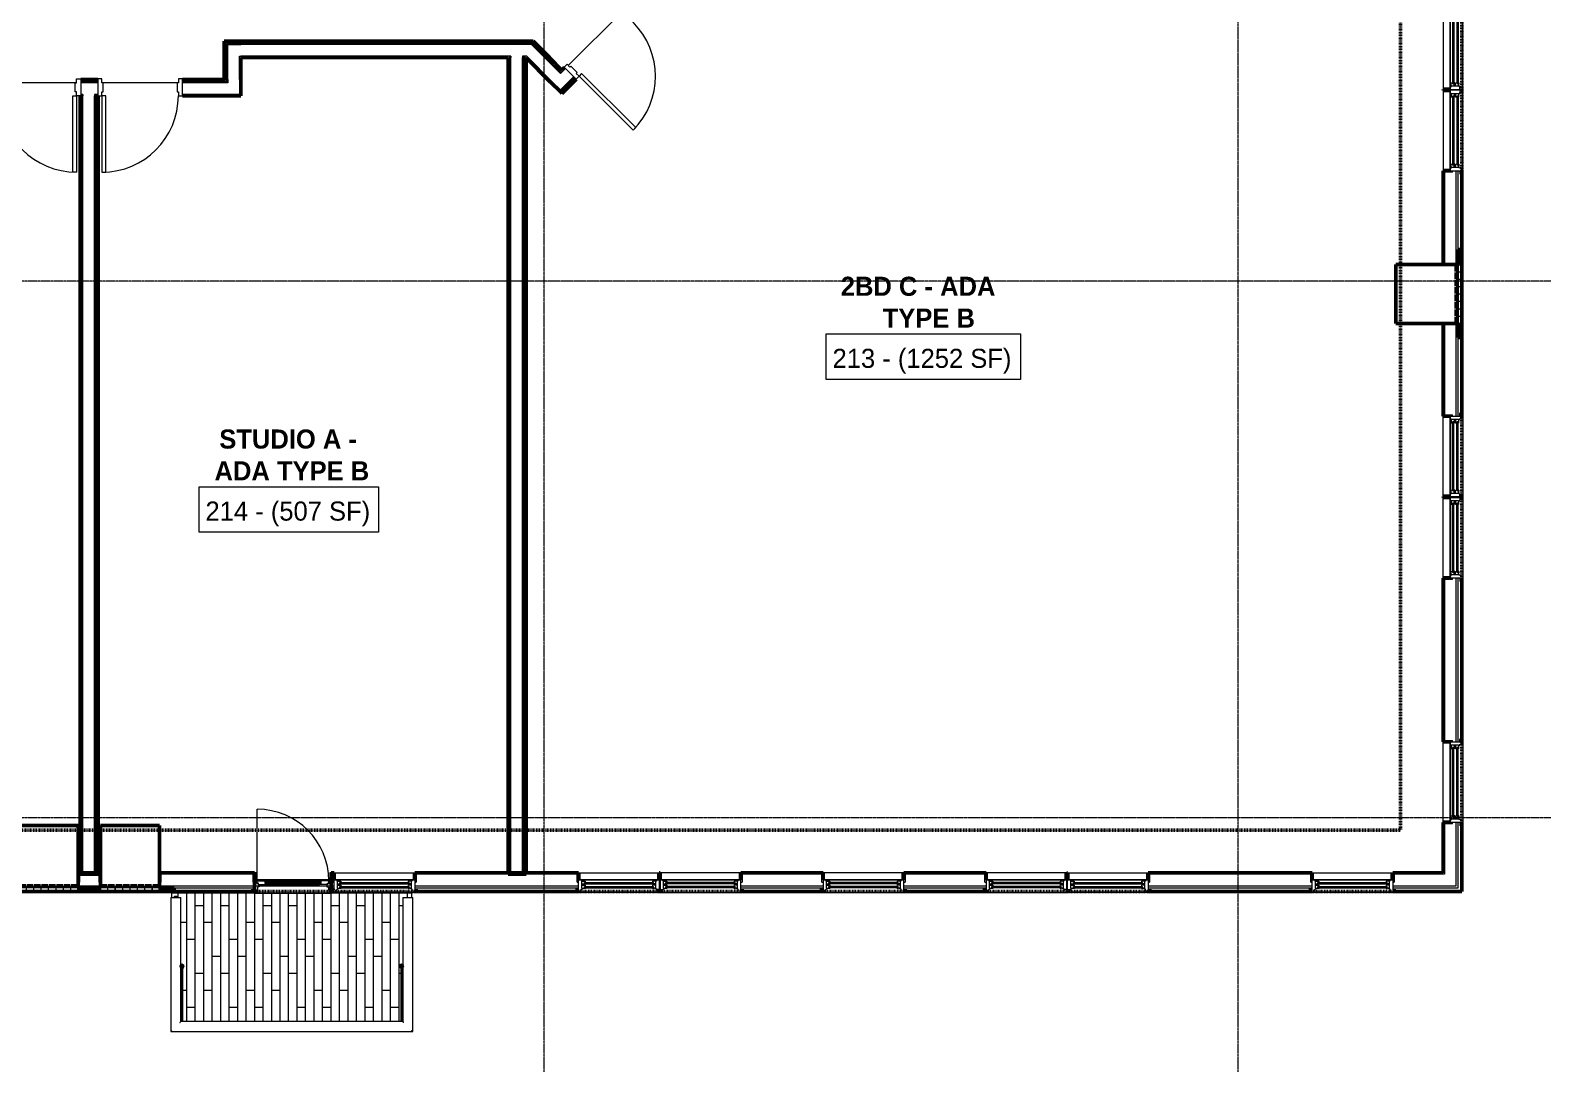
# Model space of a CAD drawing. Header units: inches. Extents: x -4235 to -464, y 9767 to 12463.
# Drawn here: x -2743 to -2030, y 11166 to 11654 of the extents above; entities that cross this region are included whole.
import ezdxf

# ---------------------------------------------------------------- set-up
doc = ezdxf.new("R2010")
doc.units = ezdxf.units.IN
doc.header["$MEASUREMENT"] = 0
doc.linetypes.add('Dash 1_16_', pattern=[0.125, 0.0625, -0.0625])
doc.linetypes.add('Grid Line 1_2_', pattern=[0.875, 0.5, -0.125, 0.125, -0.125])
for name, color, linetype, lineweight in [('0-1', 7, 'Continuous', 5), ('0-2', 50, 'Continuous', 9), ('A-AREA-IDEN', 2, 'Continuous', 9), ('A-DOOR-1', 10, 'Continuous', 20), ('A-DOOR-2', 50, 'Continuous', 9), ('A-DOOR-3', 31, 'Continuous', 9), ('A-DOOR-4', 31, 'Continuous', 20), ('A-DOOR-FRAM', 31, 'Continuous', 9), ('A-DOOR-FRAM-1', 10, 'Continuous', 20), ('A-DOOR-FRAM-2', 31, 'Continuous', 20), ('A-DOOR-GLAZ', 31, 'Continuous', 9), ('A-FLOR-3', 192, 'Continuous', 9), ('A-FLOR-HRAL', 11, 'Continuous', 9), ('A-FLOR-PATT-1', 9, 'Continuous', 9), ('A-GENM', 5, 'Continuous', 9), ('A-GENM-3', 5, 'Continuous', 50), ('A-GLAZ-1', 151, 'Continuous', 9), ('A-GLAZ-2', 151, 'Continuous', 20), ('A-GLAZ-3', 151, 'Continuous', 50), ('A-WALL', 113, 'Continuous', 13), ('A-WALL-2', 250, 'Continuous', 13), ('A-WALL-4', 113, 'Continuous', 50), ('A-WALL-5', 113, 'Continuous', 9), ('C-PROP-LINE-1', 91, 'Dash 1_16_', 50), ('I-WALL-1', 7, 'Continuous', 50), ('S-GRID-1', 1, 'Grid Line 1_2_', 9)]:
    doc.layers.add(name, color=color, linetype=linetype, lineweight=lineweight)
doc.styles.add('Century Gothic', font='ufonts.com_century-gothic.ttf', dxfattribs={"height": 9})
doc.styles.add('Century Gothic_B', font='GOTHICB.TTF', dxfattribs={"height": 9})

# ---------------------------------------------------------------- blocks, each defined once
blk = doc.blocks.new('HOLLOW METAL - UNIT DOOR-2191978-BACKGROUND - 2ND FLOOR')
at = {"layer": 'A-DOOR-1'}
for p, q in [((18, 40.125), (16.25, 40.125)), ((16.25, 40.125), (16.25, 4.125)), ((18, 4.125), (18, 40.125)), ((16.25, 4.125), (18, 4.125))]:
    blk.add_line(p, q, dxfattribs=at)
at = {"layer": 'A-DOOR-2'}
blk.add_arc((18, 4.125), 36, 90, 180, dxfattribs=at)
at = {"layer": 'A-DOOR-FRAM-1'}
for p, q in [((-18, 4.125), (-20, 4.125)), ((-20, 4.125), (-20, -3.875)), ((-18, 2.1875), (-18, 4.125)), ((-17.375, 2.1875), (-18, 2.1875)), ((-17.375, -1.9375), (-17.375, 2.1875)), ((18, 2.1875), (17.375, 2.1875)), ((17.375, 2.1875), (17.375, -1.9375)), ((18, 4.125), (18, 2.1875)), ((20, 4.125), (18, 4.125)), ((20, -3.875), (20, 4.125)), ((-20, -3.875), (-18, -3.875)), ((-18, -3.875), (-18, -1.9375)), ((-18, -1.9375), (-17.375, -1.9375)), ((17.375, -1.9375), (18, -1.9375)), ((18, -1.9375), (18, -3.875)), ((18, -3.875), (20, -3.875))]:
    blk.add_line(p, q, dxfattribs=at)
blk = doc.blocks.new('HOLLOW METAL - UNIT DOOR-2191977-BACKGROUND - 2ND FLOOR')
at = {"layer": 'A-DOOR-1'}
for p, q in [((16.25, -4.125), (18, -4.125)), ((16.25, -40.125), (16.25, -4.125)), ((18, -4.125), (18, -40.125)), ((18, -40.125), (16.25, -40.125))]:
    blk.add_line(p, q, dxfattribs=at)
at = {"layer": 'A-DOOR-2'}
blk.add_arc((18, -4.125), 36, 180, 270, dxfattribs=at)
at = {"layer": 'A-DOOR-FRAM-1'}
for p, q in [((-20, 3.875), (-18, 3.875)), ((-20, -4.125), (-20, 3.875)), ((-18, 3.875), (-18, 1.9375)), ((-18, 1.9375), (-17.375, 1.9375)), ((-17.375, 1.9375), (-17.375, -2.1875)), ((17.375, 1.9375), (18, 1.9375)), ((17.375, -2.1875), (17.375, 1.9375)), ((18, 3.875), (20, 3.875)), ((18, 1.9375), (18, 3.875)), ((20, 3.875), (20, -4.125)), ((-18, -4.125), (-20, -4.125)), ((-18, -2.1875), (-18, -4.125)), ((-17.375, -2.1875), (-18, -2.1875)), ((18, -2.1875), (17.375, -2.1875)), ((18, -4.125), (18, -2.1875)), ((20, -4.125), (18, -4.125))]:
    blk.add_line(p, q, dxfattribs=at)
blk = doc.blocks.new('CTR - 1st Phase - Common Walls_rvt-1-BACKGROUND - 2ND FLOOR')
at = {"layer": 'A-WALL-2'}
for p, q in [((-2650.6, 11647.86), (-2649.97, 11647.86)), ((-2650.6, 11630.36), (-2650.6, 11647.86)), ((-2649.97, 11647.86), (-2643.35, 11647.86)), ((-2649.97, 11647.24), (-2649.47, 11647.24)), ((-2649.97, 11630.36), (-2649.97, 11647.24)), ((-2649.47, 11647.24), (-2643.35, 11647.24)), ((-2649.47, 11646.74), (-2643.97, 11646.74)), ((-2649.47, 11630.36), (-2649.47, 11646.74)), ((-2643.97, 11646.74), (-2643.35, 11646.74)), ((-2505.83, 11647.86), (-2643.35, 11647.86)), ((-2506.09, 11647.24), (-2643.35, 11647.24)), ((-2506.29, 11646.74), (-2643.35, 11646.74)), ((-2506.29, 11646.74), (-2500.79, 11641.24)), ((-2506.09, 11647.24), (-2505.59, 11646.74)), ((-2505.83, 11647.86), (-2505.2, 11647.24)), ((-2505.59, 11646.74), (-2499.46, 11640.61)), ((-2505.2, 11647.24), (-2498.58, 11640.61)), ((-2643.97, 11641.24), (-2643.35, 11641.24)), ((-2643.97, 11630.36), (-2643.97, 11641.24)), ((-2516.75, 11641.24), (-2643.35, 11641.24)), ((-2516.12, 11641.24), (-2516.75, 11641.24)), ((-2516.75, 11641.24), (-2516.12, 11641.24)), ((-2516.75, 11641.24), (-2516.75, 11640.61)), ((-2516.75, 11255.64), (-2516.75, 11640.61)), ((-2516.12, 11641.24), (-2516.12, 11640.61)), ((-2516.12, 11255.64), (-2516.12, 11640.61)), ((-2510.12, 11641.24), (-2510.62, 11641.24)), ((-2510.62, 11641.24), (-2510.12, 11641.24)), ((-2510.62, 11641.24), (-2510.62, 11640.61)), ((-2510.62, 11255.64), (-2510.62, 11640.61)), ((-2509.5, 11641.24), (-2510.12, 11641.24)), ((-2510.12, 11641.24), (-2509.5, 11641.24)), ((-2510.12, 11641.24), (-2510.12, 11640.61)), ((-2510.12, 11255.64), (-2510.12, 11640.61)), ((-2508.57, 11641.24), (-2509.5, 11641.24)), ((-2509.5, 11641.24), (-2509.5, 11640.61)), ((-2509.5, 11255.64), (-2509.5, 11640.61)), ((-2508.57, 11641.24), (-2507.95, 11640.61)), ((-2507.95, 11640.61), (-2497.02, 11629.69)), ((-2500.79, 11641.24), (-2500.17, 11640.61)), ((-2500.17, 11640.61), (-2493.13, 11633.58)), ((-2499.46, 11640.61), (-2492.78, 11633.93)), ((-2498.58, 11640.61), (-2492.34, 11634.38)), ((-2492.69, 11633.14), (-2493.13, 11633.58)), ((-2492.34, 11633.49), (-2492.78, 11633.93)), ((-2492.34, 11633.49), (-2492.69, 11633.14)), ((-2492.34, 11633.49), (-2492.69, 11633.14)), ((-2486.5, 11631.55), (-2492.69, 11625.36)), ((-2491.9, 11633.93), (-2492.34, 11634.38)), ((-2491.9, 11633.93), (-2492.34, 11633.49)), ((-2491.9, 11633.93), (-2492.34, 11633.49)), ((-2486.15, 11631.19), (-2492.34, 11625.01)), ((-2490.39, 11635.44), (-2491.9, 11633.93)), ((-2485.71, 11630.75), (-2491.9, 11624.56)), ((-2710.72, 11629.86), (-2718.72, 11629.86)), ((-2710.72, 11629.24), (-2718.72, 11629.24)), ((-2710.72, 11628.74), (-2718.72, 11628.74)), ((-2650.6, 11629.86), (-2670.72, 11629.86)), ((-2649.97, 11629.24), (-2670.72, 11629.24)), ((-2649.47, 11628.74), (-2670.72, 11628.74)), ((-2650.6, 11630.36), (-2650.6, 11629.86)), ((-2649.97, 11630.36), (-2649.97, 11629.86)), ((-2649.97, 11629.86), (-2649.97, 11629.24)), ((-2649.47, 11630.36), (-2649.47, 11629.24)), ((-2649.47, 11629.24), (-2649.47, 11628.74)), ((-2643.97, 11630.36), (-2643.97, 11628.74)), ((-2643.97, 11628.74), (-2643.97, 11623.24)), ((-2496.58, 11629.25), (-2497.02, 11629.69)), ((-2492.69, 11625.36), (-2496.58, 11629.25)), ((-2492.34, 11625.01), (-2492.69, 11625.36)), ((-2491.9, 11624.56), (-2492.34, 11625.01)), ((-2718.35, 11623.24), (-2718.72, 11623.24)), ((-2718.35, 11623.24), (-2717.72, 11623.24)), ((-2718.35, 11623.24), (-2718.35, 11622.61)), ((-2717.72, 11623.24), (-2718.35, 11623.24)), ((-2718.35, 11255.64), (-2718.35, 11622.61)), ((-2717.72, 11623.24), (-2717.72, 11622.61)), ((-2717.72, 11255.64), (-2717.72, 11622.61)), ((-2712.22, 11623.24), (-2711.72, 11623.24)), ((-2712.22, 11623.24), (-2712.22, 11622.61)), ((-2711.72, 11623.24), (-2712.22, 11623.24)), ((-2712.22, 11255.64), (-2712.22, 11622.61)), ((-2711.72, 11623.24), (-2711.1, 11623.24)), ((-2711.72, 11623.24), (-2711.72, 11622.61)), ((-2711.1, 11623.24), (-2711.72, 11623.24)), ((-2711.72, 11255.64), (-2711.72, 11622.61)), ((-2711.1, 11623.24), (-2711.1, 11622.61)), ((-2710.72, 11623.24), (-2711.1, 11623.24)), ((-2711.1, 11255.64), (-2711.1, 11622.61)), ((-2643.97, 11623.24), (-2670.72, 11623.24))]:
    blk.add_line(p, q, dxfattribs=at)
at = {"layer": 'I-WALL-1'}
for p, q in [((-2651.1, 11648.36), (-2651.1, 11630.36)), ((-2650.6, 11648.36), (-2651.1, 11648.36)), ((-2643.35, 11648.36), (-2650.6, 11648.36)), ((-2505.62, 11648.36), (-2643.35, 11648.36)), ((-2505.12, 11647.86), (-2505.62, 11648.36)), ((-2497.87, 11640.61), (-2505.12, 11647.86)), ((-2643.35, 11640.61), (-2517.37, 11640.61)), ((-2643.35, 11630.36), (-2643.35, 11640.61)), ((-2517.37, 11640.61), (-2517.37, 11255.64)), ((-2508.87, 11640.61), (-2508.83, 11640.61)), ((-2508.87, 11255.64), (-2508.87, 11640.61)), ((-2508.83, 11640.61), (-2497.46, 11629.25)), ((-2491.98, 11634.73), (-2497.87, 11640.61)), ((-2490.84, 11635.88), (-2491.98, 11634.73)), ((-2710.72, 11630.36), (-2718.72, 11630.36)), ((-2651.1, 11630.36), (-2670.72, 11630.36)), ((-2643.35, 11623.24), (-2643.35, 11630.36)), ((-2497.46, 11629.25), (-2492.34, 11624.12)), ((-2492.34, 11624.12), (-2491.98, 11623.77)), ((-2491.98, 11623.77), (-2485.36, 11630.4)), ((-2718.97, 11622.61), (-2718.97, 11255.64)), ((-2710.47, 11255.64), (-2710.47, 11622.61)), ((-2670.72, 11622.61), (-2643.35, 11622.61)), ((-2643.35, 11622.61), (-2643.35, 11623.24)), ((-2718.97, 11255.64), (-2710.47, 11255.64)), ((-2517.37, 11255.64), (-2508.87, 11255.64))]:
    blk.add_line(p, q, dxfattribs=at)
at = {"layer": '0-2'}
for p, rotation in [((-2474.13, 11647.46), 225.0000000000052), ((-2690.72, 11626.74), 180)]:
    blk.add_blockref('HOLLOW METAL - UNIT DOOR-2191978-BACKGROUND - 2ND FLOOR', p, dxfattribs=dict(at, rotation=rotation))
blk.add_blockref('HOLLOW METAL - UNIT DOOR-2191977-BACKGROUND - 2ND FLOOR', (-2738.72, 11626.74), dxfattribs=at)
blk = doc.blocks.new('Window-Double_Hung-Andersen-400_Series-Tilt_Wash - DOUBLE HUNG - REVERSE COTTAGE - 2ND FLOOR-2888466-BACKGROUND - 2ND FLOOR')
at = {"layer": 'A-GLAZ-1'}
for p, q in [((-19.01, 3.94), (-18.95, 3.94)), ((-18.95, 2.44), (-19.01, 2.44)), ((-18.95, 4.44), (18.95, 4.44)), ((-18.95, 1.06), (-18.95, 4.44)), ((18.95, 1.06), (-18.95, 1.06)), ((-18.32, 1.06), (-18.32, 4.44)), ((18.32, 1.06), (18.32, 4.44)), ((18.95, 4.44), (18.95, 1.06)), ((18.95, 3.94), (19.01, 3.94)), ((19.01, 2.44), (18.95, 2.44)), ((-16.29, -0.19), (-15.7, -0.19)), ((-16.29, -0.56), (-15.7, -0.56)), ((-16.29, -2.13), (-15.7, -2.13)), ((-16.29, -2.5), (-15.7, -2.5)), ((-15.82, -0.56), (-15.82, -0.19)), ((-15.82, -2.5), (-15.82, -2.13)), ((-15.7, -0.06), (15.7, -0.06)), ((-15.7, -0.19), (15.7, -0.19)), ((-15.7, -0.56), (15.7, -0.56)), ((-15.7, -0.69), (15.7, -0.69)), ((-15.7, -2), (15.7, -2)), ((-15.7, -2.13), (15.7, -2.13)), ((-15.7, -2.5), (15.7, -2.5)), ((-15.7, -2.63), (15.7, -2.63)), ((16.29, -0.19), (15.7, -0.19)), ((16.29, -0.56), (15.7, -0.56)), ((16.29, -2.13), (15.7, -2.13)), ((16.29, -2.5), (15.7, -2.5)), ((15.82, -0.56), (15.82, -0.19)), ((15.82, -2.5), (15.82, -2.13))]:
    blk.add_line(p, q, dxfattribs=at)
at = {"layer": 'A-GLAZ-2'}
for p, q in [((-19.01, 1.06), (19.01, 1.06)), ((-19.01, -4.81), (-19.01, 1.06)), ((-17.67, 0.78), (-18, 1.06)), ((-17.67, 0.78), (-17.67, 0.56)), ((-17.67, 0.56), (-15.86, 0.56)), ((-17.42, -2.75), (-17.42, 0.56)), ((-15.86, 0.56), (-15.7, -0.06)), ((15.86, 0.56), (15.7, -0.06)), ((17.67, 0.56), (15.86, 0.56)), ((17.42, -2.75), (17.42, 0.56)), ((17.67, 0.78), (18, 1.06)), ((17.67, 0.78), (17.67, 0.56)), ((19.01, 1.06), (19.01, -4.81)), ((-19.01, -3.44), (-20.51, -3.44)), ((19.01, -4.81), (-19.01, -4.81)), ((-18.2, -4), (-17.92, -4)), ((-18.2, -4.81), (-18.2, -4)), ((-17.92, -4), (-17.61, -3.19)), ((-17.61, -3.19), (-17.14, -3.19)), ((-17.42, -0.81), (-16.57, -0.81)), ((-17.42, -1.38), (-15.86, -1.38)), ((-17.42, -2.75), (-16.57, -2.75)), ((-17.14, -3.19), (-17.14, -2.75)), ((-16.57, -0.69), (-16.57, -1.03)), ((-15.7, -0.69), (-16.57, -0.69)), ((-15.86, -1.03), (-16.57, -1.03)), ((-16.57, -2.63), (-16.57, -2.97)), ((-15.7, -2.63), (-16.57, -2.63)), ((-15.86, -2.97), (-16.57, -2.97)), ((-16.29, -0.69), (-16.29, -0.06)), ((-15.7, -0.06), (-16.29, -0.06)), ((-16.29, -2.63), (-16.29, -2)), ((-15.7, -2), (-16.29, -2)), ((-15.86, -1.03), (-15.7, -0.69)), ((-15.86, -1.38), (-15.7, -2)), ((-15.86, -2.97), (-15.7, -2.63)), ((15.7, -0.06), (16.29, -0.06)), ((15.86, -1.03), (15.7, -0.69)), ((15.7, -0.69), (16.57, -0.69)), ((15.86, -1.38), (15.7, -2)), ((15.7, -2), (16.29, -2)), ((15.86, -2.97), (15.7, -2.63)), ((15.7, -2.63), (16.57, -2.63)), ((15.86, -1.03), (16.57, -1.03)), ((17.42, -1.38), (15.86, -1.38)), ((15.86, -2.97), (16.57, -2.97)), ((16.29, -0.69), (16.29, -0.06)), ((16.29, -2.63), (16.29, -2)), ((16.57, -0.69), (16.57, -1.03)), ((17.42, -0.81), (16.57, -0.81)), ((16.57, -2.63), (16.57, -2.97)), ((17.42, -2.75), (16.57, -2.75)), ((17.14, -3.19), (17.14, -2.75)), ((17.61, -3.19), (17.14, -3.19)), ((17.92, -4), (17.61, -3.19)), ((18.2, -4), (17.92, -4)), ((18.2, -4.81), (18.2, -4)), ((19.01, -3.44), (20.51, -3.44))]:
    blk.add_line(p, q, dxfattribs=at)
blk = doc.blocks.new('Door-Inswing-Andersen-400_Series-Single - 3_ 0-1_8_ x custom height - 2ND FLOOR-2896085-BACKGROUND - 2ND FLOOR')
at = {"layer": 'A-DOOR-3'}
blk.add_line((16.87, -0.66), (16.87, -34.41), dxfattribs=at)
blk.add_arc((16.87, -0.66), 33.75, 180, 270, dxfattribs=at)
at = {"layer": 'A-DOOR-4'}
for p, q in [((-16.26, 0.42), (-16.87, 0.41)), ((-16.87, 0.41), (-16.87, -0.66)), ((-16.26, 1.06), (-16.26, 0.42)), ((-16.26, 1.06), (-12.44, 1.06)), ((-13.19, 0.66), (-12.44, 0.66)), ((-13.19, -0.66), (-13.19, 0.66)), ((-12.44, 0.75), (-12.47, 1.06)), ((12.44, 1.06), (-12.44, 1.06)), ((-12.44, 0.66), (-12.44, 0.75)), ((16.26, 1.06), (12.44, 1.06)), ((12.44, 0.75), (12.47, 1.06)), ((12.44, 0.66), (12.44, 0.75)), ((13.19, 0.66), (12.44, 0.66)), ((13.19, -0.66), (13.19, 0.66)), ((16.26, 1.06), (16.26, 0.42)), ((16.26, 0.42), (16.87, 0.41)), ((16.87, 0.41), (16.87, -0.66)), ((-16.87, -0.66), (-12.44, -0.66)), ((-12.44, -0.09), (-13.19, -0.09)), ((-13.19, -0.59), (-12.67, -0.59)), ((-13.19, -0.66), (-13.19, -0.59)), ((-12.67, -0.59), (-12.47, -0.34)), ((-12.47, -0.34), (-12.44, -0.16)), ((-12.44, -0.16), (-12.44, -0.09)), ((12.44, -0.66), (-12.44, -0.66)), ((12.44, -0.09), (13.19, -0.09)), ((12.44, -0.16), (12.44, -0.09)), ((12.47, -0.34), (12.44, -0.16)), ((16.87, -0.66), (12.44, -0.66)), ((12.67, -0.59), (12.47, -0.34)), ((13.19, -0.59), (12.67, -0.59)), ((13.19, -0.66), (13.19, -0.59))]:
    blk.add_line(p, q, dxfattribs=at)
at = {"layer": 'A-DOOR-FRAM'}
for p, q in [((-17.31, -1.13), (-17.94, -1.13)), ((-17.94, -1.13), (-17.94, -4.44)), ((-17.94, -4.44), (-17.31, -4.44)), ((-17.31, -4.44), (-17.31, -1.13)), ((17.94, -1.13), (17.31, -1.13)), ((17.31, -1.13), (17.31, -4.44)), ((17.31, -4.44), (17.94, -4.44)), ((17.94, -4.44), (17.94, -1.13))]:
    blk.add_line(p, q, dxfattribs=at)
at = {"layer": 'A-DOOR-FRAM-2'}
for p, q in [((-19.69, 3.44), (-18.06, 3.44)), ((18.06, 5.09), (-18.06, 5.09)), ((-18.06, 5.09), (-18.06, 4.44)), ((-18.06, 4.75), (-18.06, -1.13)), ((-18.06, 4.75), (-17.03, 4.75)), ((-17.03, 3.63), (-17.03, 4.75)), ((-16.69, 3.39), (-17.03, 3.63)), ((-17.03, 0.66), (-16.45, 0.66)), ((-17.03, -1.13), (-17.03, 0.66)), ((-16.69, 2.39), (-16.69, 3.39)), ((-16, 2.23), (-16.69, 2.39)), ((-16.45, 0.66), (-16.45, 1.09)), ((-16.45, 1.09), (-16, 1.09)), ((-16, 1.09), (-16, 2.23)), ((16, 2.23), (16.69, 2.39)), ((16, 1.09), (16, 2.23)), ((16.45, 1.09), (16, 1.09)), ((16.45, 0.66), (16.45, 1.09)), ((17.03, 0.66), (16.45, 0.66)), ((16.69, 3.39), (17.03, 3.63)), ((16.69, 2.39), (16.69, 3.39)), ((17.03, 3.63), (17.03, 4.75)), ((18.06, 4.75), (17.03, 4.75)), ((17.03, -1.13), (17.03, 0.66)), ((18.06, 4.44), (18.06, 5.09)), ((18.06, 4.75), (18.06, -1.13)), ((19.69, 3.44), (18.06, 3.44)), ((-18.06, -1.13), (-17.94, -1.13)), ((-17.69, -1.13), (-18.06, -1.13)), ((-18.06, -1.13), (-17.03, -1.13)), ((-17.31, -1.13), (17.31, -1.13)), ((18.06, -1.13), (17.03, -1.13)), ((17.94, -1.13), (18.06, -1.13))]:
    blk.add_line(p, q, dxfattribs=at)
at = {"layer": 'A-DOOR-GLAZ'}
for p, q in [((-12.44, 0.5), (-13.19, 0.5)), ((-13.19, 0.06), (-12.44, 0.06)), ((-12.98, 0.5), (-12.98, 0.06)), ((12.44, 0.66), (-12.44, 0.66)), ((12.44, 0.5), (-12.44, 0.5)), ((12.44, 0.06), (-12.44, 0.06)), ((12.44, 0.5), (13.19, 0.5)), ((13.19, 0.06), (12.44, 0.06)), ((12.98, 0.5), (12.98, 0.06)), ((12.44, -0.09), (-12.44, -0.09))]:
    blk.add_line(p, q, dxfattribs=at)
blk = doc.blocks.new('Window-Double_Hung-Andersen-400_Series-Tilt_Wash - DOUBLE HUNG - REVERSE COTTAGE - 2ND FLOOR-2888385-BACKGROUND - 2ND FLOOR')
at = {"layer": 'A-GLAZ-1'}
for p, q in [((-16.29, 2.5), (-15.7, 2.5)), ((-16.29, 2.12), (-15.7, 2.12)), ((-16.29, 0.56), (-15.7, 0.56)), ((-16.29, 0.19), (-15.7, 0.19)), ((-15.82, 2.5), (-15.82, 2.12)), ((-15.82, 0.56), (-15.82, 0.19)), ((-15.7, 2.62), (15.7, 2.62)), ((-15.7, 2.5), (15.7, 2.5)), ((-15.7, 2.12), (15.7, 2.12)), ((-15.7, 2), (15.7, 2)), ((-15.7, 0.69), (15.7, 0.69)), ((-15.7, 0.56), (15.7, 0.56)), ((-15.7, 0.19), (15.7, 0.19)), ((-15.7, 0.06), (15.7, 0.06)), ((16.29, 2.5), (15.7, 2.5)), ((16.29, 2.12), (15.7, 2.12)), ((16.29, 0.56), (15.7, 0.56)), ((16.29, 0.19), (15.7, 0.19)), ((15.82, 2.5), (15.82, 2.12)), ((15.82, 0.56), (15.82, 0.19)), ((-19.01, -2.44), (-18.95, -2.44)), ((-18.95, -3.94), (-19.01, -3.94)), ((18.95, -1.06), (-18.95, -1.06)), ((-18.95, -1.06), (-18.95, -4.44)), ((-18.95, -4.44), (18.95, -4.44)), ((-18.32, -1.06), (-18.32, -4.44)), ((18.32, -1.06), (18.32, -4.44)), ((18.95, -4.44), (18.95, -1.06)), ((18.95, -2.44), (19.01, -2.44)), ((19.01, -3.94), (18.95, -3.94))]:
    blk.add_line(p, q, dxfattribs=at)
at = {"layer": 'A-GLAZ-2'}
for p, q in [((-19.01, 3.44), (-20.51, 3.44)), ((19.01, 4.81), (-19.01, 4.81)), ((-19.01, 4.81), (-19.01, -1.06)), ((-18.2, 4.81), (-18.2, 4)), ((-18.2, 4), (-17.92, 4)), ((-17.92, 4), (-17.61, 3.19)), ((-17.61, 3.19), (-17.14, 3.19)), ((-17.42, 2.75), (-16.57, 2.75)), ((-17.42, 2.75), (-17.42, -0.56)), ((-17.42, 1.37), (-15.86, 1.37)), ((-17.42, 0.81), (-16.57, 0.81)), ((-17.14, 3.19), (-17.14, 2.75)), ((-15.86, 2.97), (-16.57, 2.97)), ((-16.57, 2.62), (-16.57, 2.97)), ((-15.7, 2.62), (-16.57, 2.62)), ((-15.86, 1.03), (-16.57, 1.03)), ((-16.57, 0.69), (-16.57, 1.03)), ((-15.7, 0.69), (-16.57, 0.69)), ((-16.29, 2.62), (-16.29, 2)), ((-15.7, 2), (-16.29, 2)), ((-16.29, 0.69), (-16.29, 0.06)), ((-15.7, 0.06), (-16.29, 0.06)), ((-15.86, 2.97), (-15.7, 2.62)), ((-15.86, 1.37), (-15.7, 2)), ((-15.86, 1.03), (-15.7, 0.69)), ((-15.86, -0.56), (-15.7, 0.06)), ((15.86, 2.97), (15.7, 2.62)), ((15.7, 2.62), (16.57, 2.62)), ((15.7, 2), (16.29, 2)), ((15.86, 1.37), (15.7, 2)), ((15.86, 1.03), (15.7, 0.69)), ((15.7, 0.69), (16.57, 0.69)), ((15.7, 0.06), (16.29, 0.06)), ((15.86, -0.56), (15.7, 0.06)), ((15.86, 2.97), (16.57, 2.97)), ((17.42, 1.37), (15.86, 1.37)), ((15.86, 1.03), (16.57, 1.03)), ((16.29, 2.62), (16.29, 2)), ((16.29, 0.69), (16.29, 0.06)), ((16.57, 2.62), (16.57, 2.97)), ((17.42, 2.75), (16.57, 2.75)), ((16.57, 0.69), (16.57, 1.03)), ((17.42, 0.81), (16.57, 0.81)), ((17.14, 3.19), (17.14, 2.75)), ((17.61, 3.19), (17.14, 3.19)), ((17.42, 2.75), (17.42, -0.56)), ((17.92, 4), (17.61, 3.19)), ((18.2, 4), (17.92, 4)), ((18.2, 4.81), (18.2, 4)), ((19.01, -1.06), (19.01, 4.81)), ((19.01, 3.44), (20.51, 3.44)), ((-19.01, -1.06), (19.01, -1.06)), ((-17.67, -0.78), (-18, -1.06)), ((-17.67, -0.78), (-17.67, -0.56)), ((-17.67, -0.56), (-15.86, -0.56)), ((17.67, -0.56), (15.86, -0.56)), ((17.67, -0.78), (17.67, -0.56)), ((17.67, -0.78), (18, -1.06))]:
    blk.add_line(p, q, dxfattribs=at)
blk = doc.blocks.new('V-Series_EWC4_SPVU_RFA_2015 - 2ND AND 3RD FLOOR-2226480-BACKGROUND - 2ND FLOOR')
at = {"layer": 'A-GENM'}
for p, q in [((-3858.97, 11732.03), (-3858.97, 11734.83)), ((-3858.97, 11728.55), (-3858.97, 11731.53)), ((-3858.97, 11725.06), (-3858.97, 11728.05)), ((-3858.97, 11721.58), (-3858.97, 11724.56)), ((-3858.97, 11718.09), (-3858.97, 11721.08)), ((-3858.97, 11714.61), (-3858.97, 11717.59)), ((-3858.97, 11711.12), (-3858.97, 11714.11)), ((-3858.97, 11707.83), (-3858.97, 11710.62))]:
    blk.add_line(p, q, dxfattribs=at)
at = {"layer": 'A-GENM-3'}
for p, q in [((-3829.54, 11735.26), (-3858.97, 11735.26)), ((-3858.97, 11735.26), (-3858.97, 11734.83)), ((-3858.97, 11734.83), (-3857.97, 11734.83)), ((-3857.97, 11732.03), (-3858.97, 11732.03)), ((-3858.97, 11732.03), (-3858.97, 11731.53)), ((-3858.97, 11731.53), (-3857.97, 11731.53)), ((-3857.97, 11734.83), (-3857.97, 11732.03)), ((-3857.97, 11731.53), (-3857.97, 11728.55)), ((-3829.54, 11707.39), (-3829.54, 11735.26)), ((-3857.97, 11728.55), (-3858.97, 11728.55)), ((-3858.97, 11728.55), (-3858.97, 11728.05)), ((-3858.97, 11728.05), (-3857.97, 11728.05)), ((-3857.97, 11725.06), (-3858.97, 11725.06)), ((-3858.97, 11725.06), (-3858.97, 11724.56)), ((-3858.97, 11724.56), (-3857.97, 11724.56)), ((-3857.97, 11728.05), (-3857.97, 11725.06)), ((-3857.97, 11724.56), (-3857.97, 11721.58)), ((-3857.97, 11721.58), (-3858.97, 11721.58)), ((-3858.97, 11721.58), (-3858.97, 11721.08)), ((-3858.97, 11721.08), (-3857.97, 11721.08)), ((-3857.97, 11718.09), (-3858.97, 11718.09)), ((-3858.97, 11718.09), (-3858.97, 11717.59)), ((-3858.97, 11717.59), (-3857.97, 11717.59)), ((-3857.97, 11721.08), (-3857.97, 11718.09)), ((-3857.97, 11717.59), (-3857.97, 11714.61)), ((-3857.97, 11714.61), (-3858.97, 11714.61)), ((-3858.97, 11714.61), (-3858.97, 11714.11)), ((-3858.97, 11714.11), (-3857.97, 11714.11)), ((-3857.97, 11711.12), (-3858.97, 11711.12)), ((-3858.97, 11711.12), (-3858.97, 11710.62)), ((-3858.97, 11710.62), (-3857.97, 11710.62)), ((-3857.97, 11714.11), (-3857.97, 11711.12)), ((-3857.97, 11710.62), (-3857.97, 11707.83)), ((-3857.97, 11707.83), (-3858.97, 11707.83)), ((-3858.97, 11707.83), (-3858.97, 11707.39)), ((-3858.97, 11707.39), (-3829.54, 11707.39))]:
    blk.add_line(p, q, dxfattribs=at)
blk = doc.blocks.new('Railing - Baluster_01-2700443-BACKGROUND - 2ND FLOOR')
at = {"layer": 'A-FLOR-HRAL'}
for p, q in [((-0.59, 1.18), (0.59, 1.18)), ((-0.59, 0.59), (-0.59, 1.18)), ((0.59, 1.18), (0.59, 0.59))]:
    blk.add_line(p, q, dxfattribs=at)
blk = doc.blocks.new('Railing - Railing-2700272-BACKGROUND - 2ND FLOOR')
at = {"layer": 'A-FLOR-HRAL'}
for p, q in [((-2676.32, 11244.64), (-2676.32, 11181.39)), ((-2676.32, 11244.64), (-2675.85, 11244.64)), ((-2675.85, 11244.64), (-2672.07, 11244.64)), ((-2672.07, 11244.64), (-2671.6, 11244.64)), ((-2671.6, 11186.11), (-2671.6, 11244.64)), ((-2567, 11244.64), (-2567, 11186.11)), ((-2567, 11244.64), (-2566.53, 11244.64)), ((-2566.53, 11244.64), (-2562.75, 11244.64)), ((-2562.75, 11244.64), (-2562.27, 11244.64)), ((-2562.27, 11181.39), (-2562.27, 11244.64)), ((-2567, 11186.11), (-2671.6, 11186.11)), ((-2676.32, 11181.39), (-2562.27, 11181.39))]:
    blk.add_line(p, q, dxfattribs=at)
for points, knots in [([(-2676.32, 11181.39), (-2676.32, 11181.39), (-2676.32, 11181.4), (-2676.29, 11181.42), (-2676.26, 11181.45), (-2676.23, 11181.48), (-2676.21, 11181.51), (-2676.18, 11181.53), (-2676.14, 11181.57), (-2676.1, 11181.62), (-2676.06, 11181.65), (-2676.02, 11181.69), (-2675.95, 11181.76), (-2675.89, 11181.82), (-2675.85, 11181.86)], [0, 0, 0, 0, 0.166667, 0.25, 0.333333, 0.416667, 0.458333, 0.5, 0.583333, 0.666667, 0.708333, 0.75, 0.833333, 1, 1, 1, 1]), ([(-2672.07, 11185.64), (-2672.03, 11185.68), (-2671.97, 11185.74), (-2671.89, 11185.82), (-2671.84, 11185.87), (-2671.81, 11185.9), (-2671.78, 11185.94), (-2671.74, 11185.97), (-2671.72, 11186), (-2671.69, 11186.02), (-2671.66, 11186.05), (-2671.63, 11186.08), (-2671.61, 11186.11), (-2671.6, 11186.11), (-2671.6, 11186.11)], [0, 0, 0, 0, 0.166667, 0.25, 0.333333, 0.375, 0.416667, 0.5, 0.541667, 0.583333, 0.666667, 0.75, 0.833333, 1, 1, 1, 1]), ([(-2566.53, 11185.64), (-2566.57, 11185.68), (-2566.63, 11185.74), (-2566.71, 11185.82), (-2566.75, 11185.87), (-2566.79, 11185.9), (-2566.82, 11185.94), (-2566.85, 11185.97), (-2566.88, 11186), (-2566.91, 11186.02), (-2566.94, 11186.05), (-2566.96, 11186.08), (-2566.99, 11186.11), (-2567, 11186.11), (-2567, 11186.11)], [0, 0, 0, 0, 0.166667, 0.25, 0.333333, 0.375, 0.416667, 0.5, 0.541667, 0.583333, 0.666667, 0.75, 0.833333, 1, 1, 1, 1]), ([(-2562.27, 11181.39), (-2562.27, 11181.39), (-2562.28, 11181.4), (-2562.31, 11181.42), (-2562.34, 11181.45), (-2562.37, 11181.48), (-2562.39, 11181.51), (-2562.42, 11181.53), (-2562.46, 11181.57), (-2562.5, 11181.62), (-2562.54, 11181.65), (-2562.58, 11181.69), (-2562.64, 11181.76), (-2562.7, 11181.82), (-2562.75, 11181.86)], [0, 0, 0, 0, 0.166667, 0.25, 0.333333, 0.416667, 0.458333, 0.5, 0.583333, 0.666667, 0.708333, 0.75, 0.833333, 1, 1, 1, 1])]:
    blk.add_open_spline(points, degree=3, knots=knots, dxfattribs=at)
blk.add_blockref('Railing - Baluster_01-2700443-BACKGROUND - 2ND FLOOR', (-2673.96, 11244.05))
blk = doc.blocks.new('Walls 126 - Walls 1-2568743-BACKGROUND - 2ND FLOOR')
at = {"layer": 'A-WALL-4', "flags": 128}
for points in [[(-2670.67, 11212.21), (-2670.68, 11212.32), (-2670.71, 11212.41), (-2670.76, 11212.5), (-2670.83, 11212.57), (-2670.91, 11212.62), (-2671, 11212.64), (-2671.09, 11212.64), (-2671.17, 11212.62), (-2671.25, 11212.57), (-2671.32, 11212.5), (-2671.37, 11212.41), (-2671.41, 11212.32), (-2671.42, 11212.21)], [(-2671.42, 11212.21), (-2671.41, 11212.11), (-2671.37, 11212.01), (-2671.32, 11211.93), (-2671.25, 11211.86), (-2671.17, 11211.81), (-2671.09, 11211.78), (-2671, 11211.78), (-2670.91, 11211.81), (-2670.83, 11211.86), (-2670.76, 11211.93), (-2670.71, 11212.01), (-2670.68, 11212.11), (-2670.67, 11212.21)]]:
    blk.add_lwpolyline(points, dxfattribs=at)
at = {"layer": 'A-WALL-5'}
for p, q in [((-2671.42, 11212.21), (-2671.42, 11186.11)), ((-2670.67, 11186.11), (-2670.67, 11212.21))]:
    blk.add_line(p, q, dxfattribs=at)
blk = doc.blocks.new('Walls 127 - Walls 1-2568762-BACKGROUND - 2ND FLOOR')
at = {"layer": 'A-WALL-4', "flags": 128}
for points in [[(-2567.17, 11212.21), (-2567.18, 11212.32), (-2567.22, 11212.41), (-2567.27, 11212.5), (-2567.33, 11212.57), (-2567.41, 11212.62), (-2567.5, 11212.64), (-2567.59, 11212.64), (-2567.68, 11212.62), (-2567.76, 11212.57), (-2567.83, 11212.5), (-2567.88, 11212.41), (-2567.91, 11212.32), (-2567.92, 11212.21)], [(-2567.92, 11212.21), (-2567.91, 11212.11), (-2567.88, 11212.01), (-2567.83, 11211.93), (-2567.76, 11211.86), (-2567.68, 11211.81), (-2567.59, 11211.78), (-2567.5, 11211.78), (-2567.41, 11211.81), (-2567.33, 11211.86), (-2567.27, 11211.93), (-2567.22, 11212.01), (-2567.18, 11212.11), (-2567.17, 11212.21)]]:
    blk.add_lwpolyline(points, dxfattribs=at)
at = {"layer": 'A-WALL-5'}
for p, q in [((-2567.92, 11212.21), (-2567.92, 11186.11)), ((-2567.17, 11186.11), (-2567.17, 11212.21))]:
    blk.add_line(p, q, dxfattribs=at)
blk = doc.blocks.new('Perforated Panel at Magic-Pak - hvac panel - 2nd floor 2-2702972-BACKGROUND - 2ND FLOOR')
at = {"layer": 'A-GLAZ-3'}
for p, q in [((-19.01, -4.38), (19.01, -4.38)), ((19.01, -4.44), (-19.01, -4.44))]:
    blk.add_line(p, q, dxfattribs=at)
blk = doc.blocks.new('Perforated Panel at Magic-Pak - hvac panel - 3rd floor-2505075-BACKGROUND - 2ND FLOOR')
at = {"layer": 'A-GLAZ-3'}
for p, q in [((19.01, 4.44), (-19.01, 4.44)), ((-19.01, 4.37), (19.01, 4.37))]:
    blk.add_line(p, q, dxfattribs=at)
blk = doc.blocks.new('Family - ___-2835860-BACKGROUND - 2ND FLOOR')
at = {"layer": 'C-PROP-LINE-1'}
for q in [(-2067.92, 12118.59), (-3401.42, 11247.39)]:
    blk.add_line((-2067.92, 11247.39), q, dxfattribs=at)
blk = doc.blocks.new('Family - ___-2835903-BACKGROUND - 2ND FLOOR')
at = {"layer": 'C-PROP-LINE-1'}
for q in [(-2096.82, 12089.69), (-3400.92, 11276.29)]:
    blk.add_line((-2096.82, 11276.29), q, dxfattribs=at)
blk = doc.blocks.new('Family - ___-2835932-BACKGROUND - 2ND FLOOR')
at = {"layer": 'C-PROP-LINE-1'}
for q in [(-2067.92, 12118.59), (-3401.42, 11247.39)]:
    blk.add_line((-2067.92, 11247.39), q, dxfattribs=at)

msp = doc.modelspace()

# ---------------------------------------------------------------- hatches: boundary and pattern name
at = {"layer": 'A-FLOR-PATT-1'}
h = msp.add_hatch(dxfattribs=at)
h.set_pattern_fill('FP_7', color=256, style=0, pattern_type=2)
h.set_pattern_definition([(90, (-1900.764, 12288.752), (-4, 2e-16), []), (180, (-1900.764, 12288.752), (-8, -8), [4, -28]), (180, (-1904.764, 12304.752), (-8, -8), [4, -28])])
h.paths.add_polyline_path([(-2671.42, 11186.11), (-2671.37, 11212.41), (-2671.25, 11212.57), (-2671.17, 11212.62), (-2670.91, 11212.62), (-2670.76, 11212.5), (-2670.68, 11212.32), (-2670.67, 11212.05), (-2670.67, 11186.11), (-2567.92, 11186.11), (-2567.88, 11212.41), (-2567.76, 11212.57), (-2567.68, 11212.62), (-2567.41, 11212.62), (-2567.27, 11212.5), (-2567.18, 11212.32), (-2567.17, 11212.05), (-2567.17, 11186.11), (-2567, 11186.11), (-2566.98, 11244.64), (-2562.64, 11244.64), (-2562.64, 11246.64), (-2675.96, 11246.64), (-2675.96, 11244.64), (-2674.55, 11244.64), (-2674.55, 11245.23), (-2673.37, 11245.23), (-2673.37, 11244.64), (-2671.6, 11244.64), (-2671.56, 11186.11), (-2671.55, 11186.11)], flags=0)
h.paths.add_polyline_path([(-2671, 11211.78), (-2671.04, 11211.81), (-2671.04, 11211.78)], flags=0)

# ---------------------------------------------------------------- linework, layer by layer
at = {"layer": 'A-AREA-IDEN', "flags": 128}
for points in [[(-2367.48, 11510.33), (-2275.99, 11510.33), (-2275.99, 11488.83), (-2367.48, 11488.83)], [(-2662.94, 11438.31), (-2578.44, 11438.31), (-2578.44, 11416.81), (-2662.94, 11416.81)]]:
    msp.add_lwpolyline(points, close=True, dxfattribs=at)
at = {"layer": 'A-FLOR-3'}
for p, q in [((-2463.52, 11662.31), (-2488.98, 11636.85)), ((-2720.72, 11628.74), (-2756.72, 11628.74)), ((-2672.72, 11628.74), (-2708.72, 11628.74)), ((-2562.64, 11246.64), (-2675.96, 11246.64)), ((-2675.96, 11246.64), (-2675.96, 11244.64)), ((-2636.79, 11250.14), (-2600.66, 11250.14)), ((-2562.64, 11244.64), (-2562.64, 11246.64))]:
    msp.add_line(p, q, dxfattribs=at)
at = {"layer": 'A-WALL'}
for p, q in [((-2072.36, 11625.2), (-2072.36, 11625.58)), ((-2070.67, 11625.2), (-2070.67, 11625.58)), ((-2069.67, 11625.2), (-2069.67, 11625.58)), ((-2068.17, 11625.2), (-2068.17, 11625.58)), ((-2076.17, 11586.55), (-2076.17, 11543.69)), ((-2072.36, 11586.55), (-2076.17, 11586.55)), ((-2072.36, 11586.55), (-2072.36, 11587.18)), ((-2070.67, 11543.06), (-2070.67, 11587.18)), ((-2069.67, 11550.15), (-2069.67, 11587.18)), ((-2068.17, 11550.15), (-2068.17, 11587.18)), ((-2076.17, 11543.69), (-2072.36, 11543.69)), ((-2072.36, 11543.06), (-2072.36, 11543.69)), ((-2076.17, 11514.56), (-2076.17, 11472.23)), ((-2072.36, 11514.56), (-2076.17, 11514.56)), ((-2072.36, 11514.56), (-2072.36, 11515.19)), ((-2070.67, 11471.6), (-2070.67, 11515.19)), ((-2069.67, 11471.6), (-2069.67, 11508.63)), ((-2068.17, 11471.6), (-2068.17, 11508.63)), ((-2076.17, 11472.23), (-2072.36, 11472.23)), ((-2072.36, 11471.6), (-2072.36, 11472.23)), ((-2072.36, 11433.2), (-2072.36, 11433.58)), ((-2070.67, 11433.2), (-2070.67, 11433.58)), ((-2069.67, 11433.2), (-2069.67, 11433.58)), ((-2068.17, 11433.2), (-2068.17, 11433.58)), ((-2076.17, 11394.55), (-2076.17, 11318.63)), ((-2072.36, 11394.55), (-2076.17, 11394.55)), ((-2072.36, 11394.55), (-2072.36, 11395.18)), ((-2070.67, 11318), (-2070.67, 11395.18)), ((-2069.67, 11318), (-2069.67, 11395.18)), ((-2068.17, 11318), (-2068.17, 11395.18)), ((-2076.17, 11318.63), (-2072.36, 11318.63)), ((-2072.36, 11318), (-2072.36, 11318.63)), ((-2076.17, 11279.35), (-2076.17, 11255.64)), ((-2072.36, 11279.35), (-2076.17, 11279.35)), ((-2072.36, 11279.35), (-2072.36, 11279.98)), ((-2070.67, 11250.14), (-2070.67, 11279.98)), ((-2069.67, 11249.14), (-2069.67, 11279.98)), ((-2068.17, 11247.64), (-2068.17, 11279.98)), ((-2719.36, 11255.64), (-2719.36, 11251.83)), ((-2710.09, 11255.64), (-2719.36, 11255.64)), ((-2710.09, 11251.83), (-2710.09, 11255.64)), ((-2680.96, 11255.64), (-2680.96, 11251.83)), ((-2637.41, 11255.64), (-2680.96, 11255.64)), ((-2637.41, 11251.83), (-2637.41, 11255.64)), ((-2600.04, 11255.64), (-2600.04, 11251.83)), ((-2599.96, 11255.64), (-2600.04, 11255.64)), ((-2599.96, 11251.83), (-2599.96, 11255.64)), ((-2560.69, 11255.64), (-2560.69, 11251.83)), ((-2484.76, 11255.64), (-2560.69, 11255.64)), ((-2484.76, 11251.83), (-2484.76, 11255.64)), ((-2407.09, 11255.64), (-2407.09, 11251.83)), ((-2369.56, 11255.64), (-2407.09, 11255.64)), ((-2369.56, 11251.83), (-2369.56, 11255.64)), ((-2330.29, 11255.64), (-2330.29, 11251.83)), ((-2292.76, 11255.64), (-2330.29, 11255.64)), ((-2292.76, 11251.83), (-2292.76, 11255.64)), ((-2215.09, 11255.64), (-2215.09, 11251.83)), ((-2139.16, 11255.64), (-2215.09, 11255.64)), ((-2139.16, 11251.83), (-2139.16, 11255.64)), ((-2099.89, 11255.64), (-2099.89, 11251.83)), ((-2076.17, 11255.64), (-2099.89, 11255.64)), ((-2719.99, 11251.83), (-2719.36, 11251.83)), ((-2719.99, 11250.14), (-2709.46, 11250.14)), ((-2710.09, 11251.83), (-2709.46, 11251.83)), ((-2681.59, 11251.83), (-2680.96, 11251.83)), ((-2681.59, 11250.14), (-2636.79, 11250.14)), ((-2674.76, 11249.14), (-2636.79, 11249.14)), ((-2674.76, 11247.64), (-2636.79, 11247.64)), ((-2637.41, 11251.83), (-2636.79, 11251.83)), ((-2600.66, 11251.83), (-2600.04, 11251.83)), ((-2600.66, 11250.14), (-2599.34, 11250.14)), ((-2600.66, 11249.14), (-2599.34, 11249.14)), ((-2600.66, 11247.64), (-2599.34, 11247.64)), ((-2599.96, 11251.83), (-2599.34, 11251.83)), ((-2561.31, 11251.83), (-2560.69, 11251.83)), ((-2561.31, 11250.14), (-2484.14, 11250.14)), ((-2561.31, 11249.14), (-2484.14, 11249.14)), ((-2561.31, 11247.64), (-2484.14, 11247.64)), ((-2484.76, 11251.83), (-2484.14, 11251.83)), ((-2446.11, 11251.83), (-2445.74, 11251.83)), ((-2446.11, 11250.14), (-2445.74, 11250.14)), ((-2446.11, 11249.14), (-2445.74, 11249.14)), ((-2446.11, 11247.64), (-2445.74, 11247.64)), ((-2407.71, 11251.83), (-2407.09, 11251.83)), ((-2407.71, 11250.14), (-2368.94, 11250.14)), ((-2407.71, 11249.14), (-2368.94, 11249.14)), ((-2407.71, 11247.64), (-2368.94, 11247.64)), ((-2369.56, 11251.83), (-2368.94, 11251.83)), ((-2330.91, 11251.83), (-2330.29, 11251.83)), ((-2330.91, 11250.14), (-2292.14, 11250.14)), ((-2330.91, 11249.14), (-2292.14, 11249.14)), ((-2330.91, 11247.64), (-2292.14, 11247.64)), ((-2292.76, 11251.83), (-2292.14, 11251.83)), ((-2254.11, 11251.83), (-2253.74, 11251.83)), ((-2254.11, 11250.14), (-2253.74, 11250.14)), ((-2254.11, 11249.14), (-2253.74, 11249.14)), ((-2254.11, 11247.64), (-2253.74, 11247.64)), ((-2215.71, 11251.83), (-2215.09, 11251.83)), ((-2215.71, 11250.14), (-2138.54, 11250.14)), ((-2215.71, 11249.14), (-2138.54, 11249.14)), ((-2215.71, 11247.64), (-2138.54, 11247.64)), ((-2139.16, 11251.83), (-2138.54, 11251.83)), ((-2100.51, 11251.83), (-2099.89, 11251.83)), ((-2100.51, 11250.14), (-2070.67, 11250.14)), ((-2100.51, 11249.14), (-2069.67, 11249.14)), ((-2100.51, 11247.64), (-2068.17, 11247.64))]:
    msp.add_line(p, q, dxfattribs=at)
at = {"layer": 'A-WALL-4'}
for p, q in [((-2076.8, 11625.58), (-2076.8, 11625.2)), ((-2073.42, 11625.58), (-2076.8, 11625.58)), ((-2076.8, 11625.2), (-2073.42, 11625.2)), ((-2067.92, 11625.2), (-2067.92, 11625.58)), ((-2076.8, 11587.18), (-2076.8, 11543.06)), ((-2073.42, 11587.18), (-2076.8, 11587.18)), ((-2067.92, 11548.4), (-2067.92, 11587.18)), ((-2069.67, 11543.06), (-2069.67, 11550.15)), ((-2069.67, 11550.15), (-2068.17, 11550.15)), ((-2068.17, 11550.15), (-2068.17, 11548.4)), ((-2068.17, 11548.4), (-2067.92, 11548.4)), ((-2076.8, 11543.06), (-2069.67, 11543.06)), ((-2076.8, 11515.19), (-2076.8, 11471.6)), ((-2069.67, 11515.19), (-2076.8, 11515.19)), ((-2069.67, 11508.63), (-2069.67, 11515.19)), ((-2067.92, 11510.38), (-2068.17, 11510.38)), ((-2068.17, 11510.38), (-2068.17, 11508.63)), ((-2067.92, 11471.6), (-2067.92, 11510.38)), ((-2068.17, 11508.63), (-2069.67, 11508.63)), ((-2076.8, 11471.6), (-2073.42, 11471.6)), ((-2076.8, 11433.58), (-2076.8, 11433.2)), ((-2073.42, 11433.58), (-2076.8, 11433.58)), ((-2076.8, 11433.2), (-2073.42, 11433.2)), ((-2067.92, 11433.2), (-2067.92, 11433.58)), ((-2076.8, 11395.18), (-2076.8, 11318)), ((-2073.42, 11395.18), (-2076.8, 11395.18)), ((-2067.92, 11318), (-2067.92, 11395.18)), ((-2076.8, 11318), (-2073.42, 11318)), ((-2076.8, 11279.98), (-2076.8, 11256.26)), ((-2073.42, 11279.98), (-2076.8, 11279.98)), ((-2067.92, 11247.39), (-2067.92, 11279.98)), ((-2709.46, 11256.26), (-2719.99, 11256.26)), ((-2719.99, 11256.26), (-2719.99, 11249.14)), ((-2709.46, 11249.14), (-2709.46, 11256.26)), ((-2636.79, 11256.26), (-2681.59, 11256.26)), ((-2681.59, 11256.26), (-2681.59, 11249.14)), ((-2636.79, 11247.39), (-2636.79, 11256.26)), ((-2599.34, 11256.26), (-2600.66, 11256.26)), ((-2600.66, 11256.26), (-2600.66, 11247.39)), ((-2599.34, 11252.89), (-2599.34, 11256.26)), ((-2484.14, 11256.26), (-2561.31, 11256.26)), ((-2561.31, 11256.26), (-2561.31, 11252.89)), ((-2484.14, 11252.89), (-2484.14, 11256.26)), ((-2445.74, 11256.26), (-2446.11, 11256.26)), ((-2446.11, 11256.26), (-2446.11, 11252.89)), ((-2445.74, 11252.89), (-2445.74, 11256.26)), ((-2368.94, 11256.26), (-2407.71, 11256.26)), ((-2407.71, 11256.26), (-2407.71, 11252.89)), ((-2368.94, 11252.89), (-2368.94, 11256.26)), ((-2292.14, 11256.26), (-2330.91, 11256.26)), ((-2330.91, 11256.26), (-2330.91, 11252.89)), ((-2292.14, 11252.89), (-2292.14, 11256.26)), ((-2253.74, 11256.26), (-2254.11, 11256.26)), ((-2254.11, 11256.26), (-2254.11, 11252.89)), ((-2253.74, 11252.89), (-2253.74, 11256.26)), ((-2138.54, 11256.26), (-2215.71, 11256.26)), ((-2215.71, 11256.26), (-2215.71, 11252.89)), ((-2138.54, 11252.89), (-2138.54, 11256.26)), ((-2076.8, 11256.26), (-2100.51, 11256.26)), ((-2100.51, 11256.26), (-2100.51, 11252.89)), ((-2719.99, 11249.14), (-2709.46, 11249.14)), ((-2714.54, 11247.64), (-2714.91, 11247.64)), ((-2714.91, 11247.64), (-2714.91, 11247.39)), ((-2714.91, 11247.39), (-2714.54, 11247.39)), ((-2714.54, 11247.39), (-2714.54, 11247.64)), ((-2681.59, 11249.14), (-2674.76, 11249.14)), ((-2674.76, 11247.64), (-2676.51, 11247.64)), ((-2676.51, 11247.64), (-2676.51, 11247.39)), ((-2676.51, 11247.39), (-2636.79, 11247.39)), ((-2674.76, 11249.14), (-2674.76, 11247.64)), ((-2600.66, 11247.39), (-2599.34, 11247.39)), ((-2561.31, 11247.39), (-2484.14, 11247.39)), ((-2446.11, 11247.39), (-2445.74, 11247.39)), ((-2407.71, 11247.39), (-2368.94, 11247.39)), ((-2330.91, 11247.39), (-2292.14, 11247.39)), ((-2254.11, 11247.39), (-2253.74, 11247.39)), ((-2215.71, 11247.39), (-2138.54, 11247.39)), ((-2100.51, 11247.39), (-2067.92, 11247.39))]:
    msp.add_line(p, q, dxfattribs=at)
at = {"layer": 'A-WALL-5'}
for p, q in [((-2076.8, 11625.58), (-2076.8, 11625.64)), ((-2076.8, 11625.14), (-2076.8, 11625.2)), ((-2076.8, 11587.18), (-2076.8, 11587.24)), ((-2076.8, 11471.54), (-2076.8, 11471.6)), ((-2076.8, 11433.58), (-2076.8, 11433.64)), ((-2076.8, 11433.14), (-2076.8, 11433.2)), ((-2076.8, 11395.18), (-2076.8, 11395.24)), ((-2076.8, 11317.94), (-2076.8, 11318)), ((-2076.8, 11279.98), (-2076.8, 11280.04)), ((-2599.34, 11256.26), (-2599.27, 11256.26)), ((-2561.37, 11256.26), (-2561.31, 11256.26)), ((-2484.14, 11256.26), (-2484.07, 11256.26)), ((-2446.17, 11256.26), (-2446.11, 11256.26)), ((-2445.74, 11256.26), (-2445.67, 11256.26)), ((-2407.77, 11256.26), (-2407.71, 11256.26)), ((-2368.94, 11256.26), (-2368.87, 11256.26)), ((-2330.97, 11256.26), (-2330.91, 11256.26)), ((-2292.14, 11256.26), (-2292.07, 11256.26)), ((-2254.17, 11256.26), (-2254.11, 11256.26)), ((-2253.74, 11256.26), (-2253.67, 11256.26)), ((-2215.77, 11256.26), (-2215.71, 11256.26)), ((-2138.54, 11256.26), (-2138.47, 11256.26)), ((-2100.57, 11256.26), (-2100.51, 11256.26))]:
    msp.add_line(p, q, dxfattribs=at)
at = {"layer": 'S-GRID-1'}
for p, q in [((-2500.32, 9836.18), (-2500.32, 12413.74)), ((-2173.32, 9836.18), (-2173.32, 12413.74)), ((-464.45, 11535.19), (-4185.7, 11535.19)), ((-464.45, 11282.19), (-4185.7, 11282.19))]:
    msp.add_line(p, q, dxfattribs=at)

# ---------------------------------------------------------------- block references
at = {"layer": '0-1'}
msp.add_blockref('CTR - 1st Phase - Common Walls_rvt-1-BACKGROUND - 2ND FLOOR', (0, 0), dxfattribs=at)
at = {"layer": 'A-DOOR-3', "rotation": 180}
msp.add_blockref('Door-Inswing-Andersen-400_Series-Single - 3_ 0-1_8_ x custom height - 2ND FLOOR-2896085-BACKGROUND - 2ND FLOOR', (-2618.72, 11251.83), dxfattribs=at)
at = {"layer": 'A-FLOR-HRAL'}
msp.add_blockref('Railing - Railing-2700272-BACKGROUND - 2ND FLOOR', (0, 0), dxfattribs=at)
at = {"layer": 'A-GENM'}
for p, rotation in [((-5928.65, 23250.45), 180), ((8987.4, 15108.11), 89.99999999999993), ((9025.8, 15108.11), 89.99999999999993)]:
    msp.add_blockref('V-Series_EWC4_SPVU_RFA_2015 - 2ND AND 3RD FLOOR-2226480-BACKGROUND - 2ND FLOOR', p, dxfattribs=dict(at, rotation=rotation))
at = {"layer": 'A-GLAZ-1'}
for name, p, rotation in [('Window-Double_Hung-Andersen-400_Series-Tilt_Wash - DOUBLE HUNG - REVERSE COTTAGE - 2ND FLOOR-2888385-BACKGROUND - 2ND FLOOR', (-2072.36, 11644.59), 269.9999999999999), ('Window-Double_Hung-Andersen-400_Series-Tilt_Wash - DOUBLE HUNG - REVERSE COTTAGE - 2ND FLOOR-2888385-BACKGROUND - 2ND FLOOR', (-2072.36, 11606.19), 269.9999999999999), ('Perforated Panel at Magic-Pak - hvac panel - 3rd floor-2505075-BACKGROUND - 2ND FLOOR', (-2072.36, 11529.39), 269.9999999999999), ('Window-Double_Hung-Andersen-400_Series-Tilt_Wash - DOUBLE HUNG - REVERSE COTTAGE - 2ND FLOOR-2888466-BACKGROUND - 2ND FLOOR', (-2072.36, 11452.59), 89.99999999999991), ('Window-Double_Hung-Andersen-400_Series-Tilt_Wash - DOUBLE HUNG - REVERSE COTTAGE - 2ND FLOOR-2888466-BACKGROUND - 2ND FLOOR', (-2072.36, 11414.19), 89.99999999999991), ('Window-Double_Hung-Andersen-400_Series-Tilt_Wash - DOUBLE HUNG - REVERSE COTTAGE - 2ND FLOOR-2888466-BACKGROUND - 2ND FLOOR', (-2072.36, 11298.99), 89.99999999999991), ('Window-Double_Hung-Andersen-400_Series-Tilt_Wash - DOUBLE HUNG - REVERSE COTTAGE - 2ND FLOOR-2888385-BACKGROUND - 2ND FLOOR', (-2426.72, 11251.83), 180), ('Window-Double_Hung-Andersen-400_Series-Tilt_Wash - DOUBLE HUNG - REVERSE COTTAGE - 2ND FLOOR-2888385-BACKGROUND - 2ND FLOOR', (-2349.92, 11251.83), 180), ('Window-Double_Hung-Andersen-400_Series-Tilt_Wash - DOUBLE HUNG - REVERSE COTTAGE - 2ND FLOOR-2888385-BACKGROUND - 2ND FLOOR', (-2273.12, 11251.83), 180)]:
    msp.add_blockref(name, p, dxfattribs=dict(at, rotation=rotation))
for name, p in [('Window-Double_Hung-Andersen-400_Series-Tilt_Wash - DOUBLE HUNG - REVERSE COTTAGE - 2ND FLOOR-2888466-BACKGROUND - 2ND FLOOR', (-2580.32, 11251.83)), ('Window-Double_Hung-Andersen-400_Series-Tilt_Wash - DOUBLE HUNG - REVERSE COTTAGE - 2ND FLOOR-2888466-BACKGROUND - 2ND FLOOR', (-2465.12, 11251.83)), ('Window-Double_Hung-Andersen-400_Series-Tilt_Wash - DOUBLE HUNG - REVERSE COTTAGE - 2ND FLOOR-2888466-BACKGROUND - 2ND FLOOR', (-2234.72, 11251.83)), ('Window-Double_Hung-Andersen-400_Series-Tilt_Wash - DOUBLE HUNG - REVERSE COTTAGE - 2ND FLOOR-2888466-BACKGROUND - 2ND FLOOR', (-2119.52, 11251.83)), ('Perforated Panel at Magic-Pak - hvac panel - 2nd floor 2-2702972-BACKGROUND - 2ND FLOOR', (-2733.92, 11251.83)), ('Perforated Panel at Magic-Pak - hvac panel - 2nd floor 2-2702972-BACKGROUND - 2ND FLOOR', (-2695.52, 11251.83))]:
    msp.add_blockref(name, p, dxfattribs=at)
at = {"layer": 'A-WALL-5'}
for name in ['Walls 126 - Walls 1-2568743-BACKGROUND - 2ND FLOOR', 'Walls 127 - Walls 1-2568762-BACKGROUND - 2ND FLOOR']:
    msp.add_blockref(name, (0, 0), dxfattribs=at)
at = {"layer": 'C-PROP-LINE-1'}
for name in ['Family - ___-2835860-BACKGROUND - 2ND FLOOR', 'Family - ___-2835932-BACKGROUND - 2ND FLOOR', 'Family - ___-2835903-BACKGROUND - 2ND FLOOR']:
    msp.add_blockref(name, (0, 0), dxfattribs=at)

# ---------------------------------------------------------------- texts
at = {"layer": 'A-AREA-IDEN', "char_height": 9, "attachment_point": 1}
for s, insert, width, style in [('2BD C - ADA', (-2360.61, 11537.3), 93.93, 'Century Gothic_B'), ('TYPE B', (-2340.86, 11522.3), 46.359, 'Century Gothic_B'), ('213 - (1252 SF)', (-2364.48, 11503.33), 103.323, 'Century Gothic'), ('STUDIO A -', (-2653.44, 11465.28), 79.083, 'Century Gothic_B'), ('ADA TYPE B', (-2655.69, 11450.28), 84.537, 'Century Gothic_B'), ('214 - (507 SF)', (-2659.94, 11431.31), 94.839, 'Century Gothic')]:
    msp.add_mtext(s, dxfattribs=dict(at, insert=insert, width=width, style=style))

doc.saveas('drawing.dxf')
